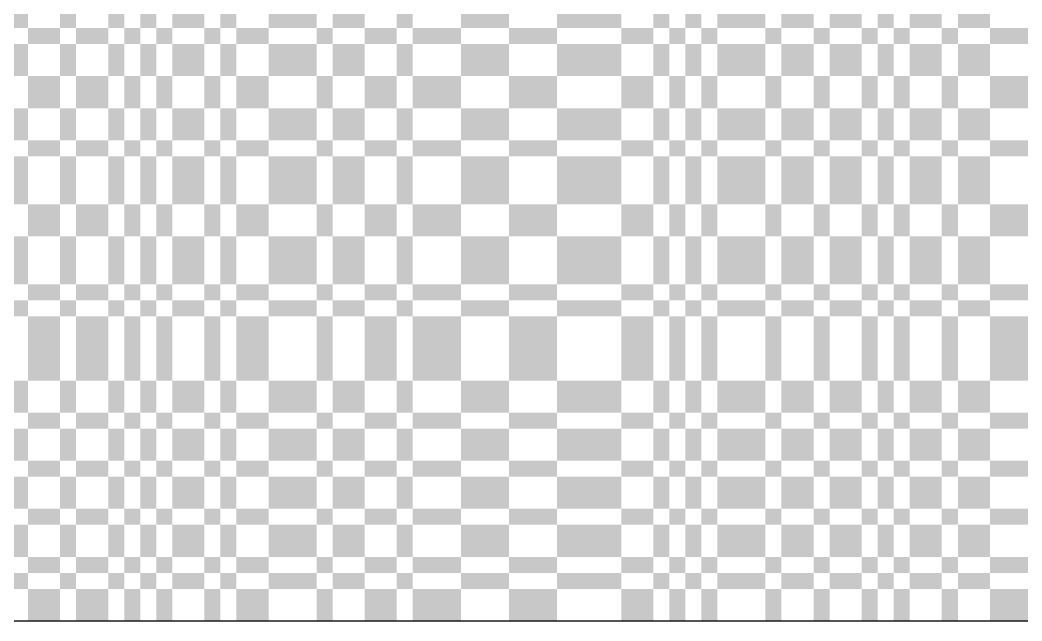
# Model space of a CAD drawing. Extents: x 0 to 10, y 0 to 10.
# Drawn here: x 6.25 to 7.5, y 1 to 1.75 of the extents above; entities that cross this region are included whole.
import ezdxf

# ---------------------------------------------------------------- set-up
doc = ezdxf.new("R2010")
doc.units = 0
doc.header["$MEASUREMENT"] = 0
doc.layers.add('CHROME', color=7, linetype='Continuous')
doc.layers.add('OUTLINE', color=7, linetype='Continuous')

msp = doc.modelspace()

# ---------------------------------------------------------------- linework, layer by layer
at = {"layer": 'CHROME'}
for points in [[(6.24, 1.74), (6.26, 1.74), (6.24, 1.76), (6.26, 1.76)], [(6.3, 1.74), (6.32, 1.74), (6.3, 1.76), (6.32, 1.76)], [(6.36, 1.74), (6.38, 1.74), (6.36, 1.76), (6.38, 1.76)], [(6.4, 1.74), (6.42, 1.74), (6.4, 1.76), (6.42, 1.76)], [(6.44, 1.74), (6.48, 1.74), (6.44, 1.76), (6.48, 1.76)], [(6.5, 1.74), (6.52, 1.74), (6.5, 1.76), (6.52, 1.76)], [(6.56, 1.74), (6.62, 1.74), (6.56, 1.76), (6.62, 1.76)], [(6.64, 1.74), (6.68, 1.74), (6.64, 1.76), (6.68, 1.76)], [(6.72, 1.74), (6.74, 1.74), (6.72, 1.76), (6.74, 1.76)], [(6.8, 1.74), (6.86, 1.74), (6.8, 1.76), (6.86, 1.76)], [(6.92, 1.74), (7, 1.74), (6.92, 1.76), (7, 1.76)], [(7.04, 1.74), (7.06, 1.74), (7.04, 1.76), (7.06, 1.76)], [(7.08, 1.74), (7.1, 1.74), (7.08, 1.76), (7.1, 1.76)], [(7.12, 1.74), (7.18, 1.74), (7.12, 1.76), (7.18, 1.76)], [(7.2, 1.74), (7.24, 1.74), (7.2, 1.76), (7.24, 1.76)], [(7.26, 1.74), (7.3, 1.74), (7.26, 1.76), (7.3, 1.76)], [(7.32, 1.74), (7.34, 1.74), (7.32, 1.76), (7.34, 1.76)], [(7.36, 1.74), (7.4, 1.74), (7.36, 1.76), (7.4, 1.76)], [(7.42, 1.74), (7.46, 1.74), (7.42, 1.76), (7.46, 1.76)], [(6.26, 1.72), (6.3, 1.72), (6.26, 1.74), (6.3, 1.74)], [(6.32, 1.72), (6.36, 1.72), (6.32, 1.74), (6.36, 1.74)], [(6.38, 1.72), (6.4, 1.72), (6.38, 1.74), (6.4, 1.74)], [(6.42, 1.72), (6.44, 1.72), (6.42, 1.74), (6.44, 1.74)], [(6.48, 1.72), (6.5, 1.72), (6.48, 1.74), (6.5, 1.74)], [(6.52, 1.72), (6.56, 1.72), (6.52, 1.74), (6.56, 1.74)], [(6.62, 1.72), (6.64, 1.72), (6.62, 1.74), (6.64, 1.74)], [(6.68, 1.72), (6.72, 1.72), (6.68, 1.74), (6.72, 1.74)], [(6.74, 1.72), (6.8, 1.72), (6.74, 1.74), (6.8, 1.74)], [(6.86, 1.72), (6.92, 1.72), (6.86, 1.74), (6.92, 1.74)], [(7, 1.72), (7.04, 1.72), (7, 1.74), (7.04, 1.74)], [(7.06, 1.72), (7.08, 1.72), (7.06, 1.74), (7.08, 1.74)], [(7.1, 1.72), (7.12, 1.72), (7.1, 1.74), (7.12, 1.74)], [(7.18, 1.72), (7.2, 1.72), (7.18, 1.74), (7.2, 1.74)], [(7.24, 1.72), (7.26, 1.72), (7.24, 1.74), (7.26, 1.74)], [(7.3, 1.72), (7.32, 1.72), (7.3, 1.74), (7.32, 1.74)], [(7.34, 1.72), (7.36, 1.72), (7.34, 1.74), (7.36, 1.74)], [(7.4, 1.72), (7.42, 1.72), (7.4, 1.74), (7.42, 1.74)], [(7.46, 1.72), (7.54, 1.72), (7.46, 1.74), (7.54, 1.74)], [(6.24, 1.68), (6.26, 1.68), (6.24, 1.72), (6.26, 1.72)], [(6.3, 1.68), (6.32, 1.68), (6.3, 1.72), (6.32, 1.72)], [(6.36, 1.68), (6.38, 1.68), (6.36, 1.72), (6.38, 1.72)], [(6.4, 1.68), (6.42, 1.68), (6.4, 1.72), (6.42, 1.72)], [(6.44, 1.68), (6.48, 1.68), (6.44, 1.72), (6.48, 1.72)], [(6.5, 1.68), (6.52, 1.68), (6.5, 1.72), (6.52, 1.72)], [(6.56, 1.68), (6.62, 1.68), (6.56, 1.72), (6.62, 1.72)], [(6.64, 1.68), (6.68, 1.68), (6.64, 1.72), (6.68, 1.72)], [(6.72, 1.68), (6.74, 1.68), (6.72, 1.72), (6.74, 1.72)], [(6.8, 1.68), (6.86, 1.68), (6.8, 1.72), (6.86, 1.72)], [(6.92, 1.68), (7, 1.68), (6.92, 1.72), (7, 1.72)], [(7.04, 1.68), (7.06, 1.68), (7.04, 1.72), (7.06, 1.72)], [(7.08, 1.68), (7.1, 1.68), (7.08, 1.72), (7.1, 1.72)], [(7.12, 1.68), (7.18, 1.68), (7.12, 1.72), (7.18, 1.72)], [(7.2, 1.68), (7.24, 1.68), (7.2, 1.72), (7.24, 1.72)], [(7.26, 1.68), (7.3, 1.68), (7.26, 1.72), (7.3, 1.72)], [(7.32, 1.68), (7.34, 1.68), (7.32, 1.72), (7.34, 1.72)], [(7.36, 1.68), (7.4, 1.68), (7.36, 1.72), (7.4, 1.72)], [(7.42, 1.68), (7.46, 1.68), (7.42, 1.72), (7.46, 1.72)], [(6.26, 1.64), (6.3, 1.64), (6.26, 1.68), (6.3, 1.68)], [(6.32, 1.64), (6.36, 1.64), (6.32, 1.68), (6.36, 1.68)], [(6.38, 1.64), (6.4, 1.64), (6.38, 1.68), (6.4, 1.68)], [(6.42, 1.64), (6.44, 1.64), (6.42, 1.68), (6.44, 1.68)], [(6.48, 1.64), (6.5, 1.64), (6.48, 1.68), (6.5, 1.68)], [(6.52, 1.64), (6.56, 1.64), (6.52, 1.68), (6.56, 1.68)], [(6.62, 1.64), (6.64, 1.64), (6.62, 1.68), (6.64, 1.68)], [(6.68, 1.64), (6.72, 1.64), (6.68, 1.68), (6.72, 1.68)], [(6.74, 1.64), (6.8, 1.64), (6.74, 1.68), (6.8, 1.68)], [(6.86, 1.64), (6.92, 1.64), (6.86, 1.68), (6.92, 1.68)], [(7, 1.64), (7.04, 1.64), (7, 1.68), (7.04, 1.68)], [(7.06, 1.64), (7.08, 1.64), (7.06, 1.68), (7.08, 1.68)], [(7.1, 1.64), (7.12, 1.64), (7.1, 1.68), (7.12, 1.68)], [(7.18, 1.64), (7.2, 1.64), (7.18, 1.68), (7.2, 1.68)], [(7.24, 1.64), (7.26, 1.64), (7.24, 1.68), (7.26, 1.68)], [(7.3, 1.64), (7.32, 1.64), (7.3, 1.68), (7.32, 1.68)], [(7.34, 1.64), (7.36, 1.64), (7.34, 1.68), (7.36, 1.68)], [(7.4, 1.64), (7.42, 1.64), (7.4, 1.68), (7.42, 1.68)], [(7.46, 1.64), (7.54, 1.64), (7.46, 1.68), (7.54, 1.68)], [(6.24, 1.6), (6.26, 1.6), (6.24, 1.64), (6.26, 1.64)], [(6.3, 1.6), (6.32, 1.6), (6.3, 1.64), (6.32, 1.64)], [(6.36, 1.6), (6.38, 1.6), (6.36, 1.64), (6.38, 1.64)], [(6.4, 1.6), (6.42, 1.6), (6.4, 1.64), (6.42, 1.64)], [(6.44, 1.6), (6.48, 1.6), (6.44, 1.64), (6.48, 1.64)], [(6.5, 1.6), (6.52, 1.6), (6.5, 1.64), (6.52, 1.64)], [(6.56, 1.6), (6.62, 1.6), (6.56, 1.64), (6.62, 1.64)], [(6.64, 1.6), (6.68, 1.6), (6.64, 1.64), (6.68, 1.64)], [(6.72, 1.6), (6.74, 1.6), (6.72, 1.64), (6.74, 1.64)], [(6.8, 1.6), (6.86, 1.6), (6.8, 1.64), (6.86, 1.64)], [(6.92, 1.6), (7, 1.6), (6.92, 1.64), (7, 1.64)], [(7.04, 1.6), (7.06, 1.6), (7.04, 1.64), (7.06, 1.64)], [(7.08, 1.6), (7.1, 1.6), (7.08, 1.64), (7.1, 1.64)], [(7.12, 1.6), (7.18, 1.6), (7.12, 1.64), (7.18, 1.64)], [(7.2, 1.6), (7.24, 1.6), (7.2, 1.64), (7.24, 1.64)], [(7.26, 1.6), (7.3, 1.6), (7.26, 1.64), (7.3, 1.64)], [(7.32, 1.6), (7.34, 1.6), (7.32, 1.64), (7.34, 1.64)], [(7.36, 1.6), (7.4, 1.6), (7.36, 1.64), (7.4, 1.64)], [(7.42, 1.6), (7.46, 1.6), (7.42, 1.64), (7.46, 1.64)], [(6.26, 1.58), (6.3, 1.58), (6.26, 1.6), (6.3, 1.6)], [(6.32, 1.58), (6.36, 1.58), (6.32, 1.6), (6.36, 1.6)], [(6.38, 1.58), (6.4, 1.58), (6.38, 1.6), (6.4, 1.6)], [(6.42, 1.58), (6.44, 1.58), (6.42, 1.6), (6.44, 1.6)], [(6.48, 1.58), (6.5, 1.58), (6.48, 1.6), (6.5, 1.6)], [(6.52, 1.58), (6.56, 1.58), (6.52, 1.6), (6.56, 1.6)], [(6.62, 1.58), (6.64, 1.58), (6.62, 1.6), (6.64, 1.6)], [(6.68, 1.58), (6.72, 1.58), (6.68, 1.6), (6.72, 1.6)], [(6.74, 1.58), (6.8, 1.58), (6.74, 1.6), (6.8, 1.6)], [(6.86, 1.58), (6.92, 1.58), (6.86, 1.6), (6.92, 1.6)], [(7, 1.58), (7.04, 1.58), (7, 1.6), (7.04, 1.6)], [(7.06, 1.58), (7.08, 1.58), (7.06, 1.6), (7.08, 1.6)], [(7.1, 1.58), (7.12, 1.58), (7.1, 1.6), (7.12, 1.6)], [(7.18, 1.58), (7.2, 1.58), (7.18, 1.6), (7.2, 1.6)], [(7.24, 1.58), (7.26, 1.58), (7.24, 1.6), (7.26, 1.6)], [(7.3, 1.58), (7.32, 1.58), (7.3, 1.6), (7.32, 1.6)], [(7.34, 1.58), (7.36, 1.58), (7.34, 1.6), (7.36, 1.6)], [(7.4, 1.58), (7.42, 1.58), (7.4, 1.6), (7.42, 1.6)], [(7.46, 1.58), (7.54, 1.58), (7.46, 1.6), (7.54, 1.6)], [(6.24, 1.52), (6.26, 1.52), (6.24, 1.58), (6.26, 1.58)], [(6.3, 1.52), (6.32, 1.52), (6.3, 1.58), (6.32, 1.58)], [(6.36, 1.52), (6.38, 1.52), (6.36, 1.58), (6.38, 1.58)], [(6.4, 1.52), (6.42, 1.52), (6.4, 1.58), (6.42, 1.58)], [(6.44, 1.52), (6.48, 1.52), (6.44, 1.58), (6.48, 1.58)], [(6.5, 1.52), (6.52, 1.52), (6.5, 1.58), (6.52, 1.58)], [(6.56, 1.52), (6.62, 1.52), (6.56, 1.58), (6.62, 1.58)], [(6.64, 1.52), (6.68, 1.52), (6.64, 1.58), (6.68, 1.58)], [(6.72, 1.52), (6.74, 1.52), (6.72, 1.58), (6.74, 1.58)], [(6.8, 1.52), (6.86, 1.52), (6.8, 1.58), (6.86, 1.58)], [(6.92, 1.52), (7, 1.52), (6.92, 1.58), (7, 1.58)], [(7.04, 1.52), (7.06, 1.52), (7.04, 1.58), (7.06, 1.58)], [(7.08, 1.52), (7.1, 1.52), (7.08, 1.58), (7.1, 1.58)], [(7.12, 1.52), (7.18, 1.52), (7.12, 1.58), (7.18, 1.58)], [(7.2, 1.52), (7.24, 1.52), (7.2, 1.58), (7.24, 1.58)], [(7.26, 1.52), (7.3, 1.52), (7.26, 1.58), (7.3, 1.58)], [(7.32, 1.52), (7.34, 1.52), (7.32, 1.58), (7.34, 1.58)], [(7.36, 1.52), (7.4, 1.52), (7.36, 1.58), (7.4, 1.58)], [(7.42, 1.52), (7.46, 1.52), (7.42, 1.58), (7.46, 1.58)], [(6.26, 1.48), (6.3, 1.48), (6.26, 1.52), (6.3, 1.52)], [(6.32, 1.48), (6.36, 1.48), (6.32, 1.52), (6.36, 1.52)], [(6.38, 1.48), (6.4, 1.48), (6.38, 1.52), (6.4, 1.52)], [(6.42, 1.48), (6.44, 1.48), (6.42, 1.52), (6.44, 1.52)], [(6.48, 1.48), (6.5, 1.48), (6.48, 1.52), (6.5, 1.52)], [(6.52, 1.48), (6.56, 1.48), (6.52, 1.52), (6.56, 1.52)], [(6.62, 1.48), (6.64, 1.48), (6.62, 1.52), (6.64, 1.52)], [(6.68, 1.48), (6.72, 1.48), (6.68, 1.52), (6.72, 1.52)], [(6.74, 1.48), (6.8, 1.48), (6.74, 1.52), (6.8, 1.52)], [(6.86, 1.48), (6.92, 1.48), (6.86, 1.52), (6.92, 1.52)], [(7, 1.48), (7.04, 1.48), (7, 1.52), (7.04, 1.52)], [(7.06, 1.48), (7.08, 1.48), (7.06, 1.52), (7.08, 1.52)], [(7.1, 1.48), (7.12, 1.48), (7.1, 1.52), (7.12, 1.52)], [(7.18, 1.48), (7.2, 1.48), (7.18, 1.52), (7.2, 1.52)], [(7.24, 1.48), (7.26, 1.48), (7.24, 1.52), (7.26, 1.52)], [(7.3, 1.48), (7.32, 1.48), (7.3, 1.52), (7.32, 1.52)], [(7.34, 1.48), (7.36, 1.48), (7.34, 1.52), (7.36, 1.52)], [(7.4, 1.48), (7.42, 1.48), (7.4, 1.52), (7.42, 1.52)], [(7.46, 1.48), (7.54, 1.48), (7.46, 1.52), (7.54, 1.52)], [(6.24, 1.42), (6.26, 1.42), (6.24, 1.48), (6.26, 1.48)], [(6.3, 1.42), (6.32, 1.42), (6.3, 1.48), (6.32, 1.48)], [(6.36, 1.42), (6.38, 1.42), (6.36, 1.48), (6.38, 1.48)], [(6.4, 1.42), (6.42, 1.42), (6.4, 1.48), (6.42, 1.48)], [(6.44, 1.42), (6.48, 1.42), (6.44, 1.48), (6.48, 1.48)], [(6.5, 1.42), (6.52, 1.42), (6.5, 1.48), (6.52, 1.48)], [(6.56, 1.42), (6.62, 1.42), (6.56, 1.48), (6.62, 1.48)], [(6.64, 1.42), (6.68, 1.42), (6.64, 1.48), (6.68, 1.48)], [(6.72, 1.42), (6.74, 1.42), (6.72, 1.48), (6.74, 1.48)], [(6.8, 1.42), (6.86, 1.42), (6.8, 1.48), (6.86, 1.48)], [(6.92, 1.42), (7, 1.42), (6.92, 1.48), (7, 1.48)], [(7.04, 1.42), (7.06, 1.42), (7.04, 1.48), (7.06, 1.48)], [(7.08, 1.42), (7.1, 1.42), (7.08, 1.48), (7.1, 1.48)], [(7.12, 1.42), (7.18, 1.42), (7.12, 1.48), (7.18, 1.48)], [(7.2, 1.42), (7.24, 1.42), (7.2, 1.48), (7.24, 1.48)], [(7.26, 1.42), (7.3, 1.42), (7.26, 1.48), (7.3, 1.48)], [(7.32, 1.42), (7.34, 1.42), (7.32, 1.48), (7.34, 1.48)], [(7.36, 1.42), (7.4, 1.42), (7.36, 1.48), (7.4, 1.48)], [(7.42, 1.42), (7.46, 1.42), (7.42, 1.48), (7.46, 1.48)], [(6.26, 1.4), (6.3, 1.4), (6.26, 1.42), (6.3, 1.42)], [(6.32, 1.4), (6.36, 1.4), (6.32, 1.42), (6.36, 1.42)], [(6.38, 1.4), (6.4, 1.4), (6.38, 1.42), (6.4, 1.42)], [(6.42, 1.4), (6.44, 1.4), (6.42, 1.42), (6.44, 1.42)], [(6.48, 1.4), (6.5, 1.4), (6.48, 1.42), (6.5, 1.42)], [(6.52, 1.4), (6.56, 1.4), (6.52, 1.42), (6.56, 1.42)], [(6.62, 1.4), (6.64, 1.4), (6.62, 1.42), (6.64, 1.42)], [(6.68, 1.4), (6.72, 1.4), (6.68, 1.42), (6.72, 1.42)], [(6.74, 1.4), (6.8, 1.4), (6.74, 1.42), (6.8, 1.42)], [(6.86, 1.4), (6.92, 1.4), (6.86, 1.42), (6.92, 1.42)], [(7, 1.4), (7.04, 1.4), (7, 1.42), (7.04, 1.42)], [(7.06, 1.4), (7.08, 1.4), (7.06, 1.42), (7.08, 1.42)], [(7.1, 1.4), (7.12, 1.4), (7.1, 1.42), (7.12, 1.42)], [(7.18, 1.4), (7.2, 1.4), (7.18, 1.42), (7.2, 1.42)], [(7.24, 1.4), (7.26, 1.4), (7.24, 1.42), (7.26, 1.42)], [(7.3, 1.4), (7.32, 1.4), (7.3, 1.42), (7.32, 1.42)], [(7.34, 1.4), (7.36, 1.4), (7.34, 1.42), (7.36, 1.42)], [(7.4, 1.4), (7.42, 1.4), (7.4, 1.42), (7.42, 1.42)], [(7.46, 1.4), (7.54, 1.4), (7.46, 1.42), (7.54, 1.42)], [(6.24, 1.38), (6.26, 1.38), (6.24, 1.4), (6.26, 1.4)], [(6.3, 1.38), (6.32, 1.38), (6.3, 1.4), (6.32, 1.4)], [(6.36, 1.38), (6.38, 1.38), (6.36, 1.4), (6.38, 1.4)], [(6.4, 1.38), (6.42, 1.38), (6.4, 1.4), (6.42, 1.4)], [(6.44, 1.38), (6.48, 1.38), (6.44, 1.4), (6.48, 1.4)], [(6.5, 1.38), (6.52, 1.38), (6.5, 1.4), (6.52, 1.4)], [(6.56, 1.38), (6.62, 1.38), (6.56, 1.4), (6.62, 1.4)], [(6.64, 1.38), (6.68, 1.38), (6.64, 1.4), (6.68, 1.4)], [(6.72, 1.38), (6.74, 1.38), (6.72, 1.4), (6.74, 1.4)], [(6.8, 1.38), (6.86, 1.38), (6.8, 1.4), (6.86, 1.4)], [(6.92, 1.38), (7, 1.38), (6.92, 1.4), (7, 1.4)], [(7.04, 1.38), (7.06, 1.38), (7.04, 1.4), (7.06, 1.4)], [(7.08, 1.38), (7.1, 1.38), (7.08, 1.4), (7.1, 1.4)], [(7.12, 1.38), (7.18, 1.38), (7.12, 1.4), (7.18, 1.4)], [(7.2, 1.38), (7.24, 1.38), (7.2, 1.4), (7.24, 1.4)], [(7.26, 1.38), (7.3, 1.38), (7.26, 1.4), (7.3, 1.4)], [(7.32, 1.38), (7.34, 1.38), (7.32, 1.4), (7.34, 1.4)], [(7.36, 1.38), (7.4, 1.38), (7.36, 1.4), (7.4, 1.4)], [(7.42, 1.38), (7.46, 1.38), (7.42, 1.4), (7.46, 1.4)], [(6.26, 1.3), (6.3, 1.3), (6.26, 1.38), (6.3, 1.38)], [(6.32, 1.3), (6.36, 1.3), (6.32, 1.38), (6.36, 1.38)], [(6.38, 1.3), (6.4, 1.3), (6.38, 1.38), (6.4, 1.38)], [(6.42, 1.3), (6.44, 1.3), (6.42, 1.38), (6.44, 1.38)], [(6.48, 1.3), (6.5, 1.3), (6.48, 1.38), (6.5, 1.38)], [(6.52, 1.3), (6.56, 1.3), (6.52, 1.38), (6.56, 1.38)], [(6.62, 1.3), (6.64, 1.3), (6.62, 1.38), (6.64, 1.38)], [(6.68, 1.3), (6.72, 1.3), (6.68, 1.38), (6.72, 1.38)], [(6.74, 1.3), (6.8, 1.3), (6.74, 1.38), (6.8, 1.38)], [(6.86, 1.3), (6.92, 1.3), (6.86, 1.38), (6.92, 1.38)], [(7, 1.3), (7.04, 1.3), (7, 1.38), (7.04, 1.38)], [(7.06, 1.3), (7.08, 1.3), (7.06, 1.38), (7.08, 1.38)], [(7.1, 1.3), (7.12, 1.3), (7.1, 1.38), (7.12, 1.38)], [(7.18, 1.3), (7.2, 1.3), (7.18, 1.38), (7.2, 1.38)], [(7.24, 1.3), (7.26, 1.3), (7.24, 1.38), (7.26, 1.38)], [(7.3, 1.3), (7.32, 1.3), (7.3, 1.38), (7.32, 1.38)], [(7.34, 1.3), (7.36, 1.3), (7.34, 1.38), (7.36, 1.38)], [(7.4, 1.3), (7.42, 1.3), (7.4, 1.38), (7.42, 1.38)], [(7.46, 1.3), (7.54, 1.3), (7.46, 1.38), (7.54, 1.38)], [(6.24, 1.26), (6.26, 1.26), (6.24, 1.3), (6.26, 1.3)], [(6.3, 1.26), (6.32, 1.26), (6.3, 1.3), (6.32, 1.3)], [(6.36, 1.26), (6.38, 1.26), (6.36, 1.3), (6.38, 1.3)], [(6.4, 1.26), (6.42, 1.26), (6.4, 1.3), (6.42, 1.3)], [(6.44, 1.26), (6.48, 1.26), (6.44, 1.3), (6.48, 1.3)], [(6.5, 1.26), (6.52, 1.26), (6.5, 1.3), (6.52, 1.3)], [(6.56, 1.26), (6.62, 1.26), (6.56, 1.3), (6.62, 1.3)], [(6.64, 1.26), (6.68, 1.26), (6.64, 1.3), (6.68, 1.3)], [(6.72, 1.26), (6.74, 1.26), (6.72, 1.3), (6.74, 1.3)], [(6.8, 1.26), (6.86, 1.26), (6.8, 1.3), (6.86, 1.3)], [(6.92, 1.26), (7, 1.26), (6.92, 1.3), (7, 1.3)], [(7.04, 1.26), (7.06, 1.26), (7.04, 1.3), (7.06, 1.3)], [(7.08, 1.26), (7.1, 1.26), (7.08, 1.3), (7.1, 1.3)], [(7.12, 1.26), (7.18, 1.26), (7.12, 1.3), (7.18, 1.3)], [(7.2, 1.26), (7.24, 1.26), (7.2, 1.3), (7.24, 1.3)], [(7.26, 1.26), (7.3, 1.26), (7.26, 1.3), (7.3, 1.3)], [(7.32, 1.26), (7.34, 1.26), (7.32, 1.3), (7.34, 1.3)], [(7.36, 1.26), (7.4, 1.26), (7.36, 1.3), (7.4, 1.3)], [(7.42, 1.26), (7.46, 1.26), (7.42, 1.3), (7.46, 1.3)], [(6.26, 1.24), (6.3, 1.24), (6.26, 1.26), (6.3, 1.26)], [(6.32, 1.24), (6.36, 1.24), (6.32, 1.26), (6.36, 1.26)], [(6.38, 1.24), (6.4, 1.24), (6.38, 1.26), (6.4, 1.26)], [(6.42, 1.24), (6.44, 1.24), (6.42, 1.26), (6.44, 1.26)], [(6.48, 1.24), (6.5, 1.24), (6.48, 1.26), (6.5, 1.26)], [(6.52, 1.24), (6.56, 1.24), (6.52, 1.26), (6.56, 1.26)], [(6.62, 1.24), (6.64, 1.24), (6.62, 1.26), (6.64, 1.26)], [(6.68, 1.24), (6.72, 1.24), (6.68, 1.26), (6.72, 1.26)], [(6.74, 1.24), (6.8, 1.24), (6.74, 1.26), (6.8, 1.26)], [(6.86, 1.24), (6.92, 1.24), (6.86, 1.26), (6.92, 1.26)], [(7, 1.24), (7.04, 1.24), (7, 1.26), (7.04, 1.26)], [(7.06, 1.24), (7.08, 1.24), (7.06, 1.26), (7.08, 1.26)], [(7.1, 1.24), (7.12, 1.24), (7.1, 1.26), (7.12, 1.26)], [(7.18, 1.24), (7.2, 1.24), (7.18, 1.26), (7.2, 1.26)], [(7.24, 1.24), (7.26, 1.24), (7.24, 1.26), (7.26, 1.26)], [(7.3, 1.24), (7.32, 1.24), (7.3, 1.26), (7.32, 1.26)], [(7.34, 1.24), (7.36, 1.24), (7.34, 1.26), (7.36, 1.26)], [(7.4, 1.24), (7.42, 1.24), (7.4, 1.26), (7.42, 1.26)], [(7.46, 1.24), (7.54, 1.24), (7.46, 1.26), (7.54, 1.26)], [(6.24, 1.2), (6.26, 1.2), (6.24, 1.24), (6.26, 1.24)], [(6.3, 1.2), (6.32, 1.2), (6.3, 1.24), (6.32, 1.24)], [(6.36, 1.2), (6.38, 1.2), (6.36, 1.24), (6.38, 1.24)], [(6.4, 1.2), (6.42, 1.2), (6.4, 1.24), (6.42, 1.24)], [(6.44, 1.2), (6.48, 1.2), (6.44, 1.24), (6.48, 1.24)], [(6.5, 1.2), (6.52, 1.2), (6.5, 1.24), (6.52, 1.24)], [(6.56, 1.2), (6.62, 1.2), (6.56, 1.24), (6.62, 1.24)], [(6.64, 1.2), (6.68, 1.2), (6.64, 1.24), (6.68, 1.24)], [(6.72, 1.2), (6.74, 1.2), (6.72, 1.24), (6.74, 1.24)], [(6.8, 1.2), (6.86, 1.2), (6.8, 1.24), (6.86, 1.24)], [(6.92, 1.2), (7, 1.2), (6.92, 1.24), (7, 1.24)], [(7.04, 1.2), (7.06, 1.2), (7.04, 1.24), (7.06, 1.24)], [(7.08, 1.2), (7.1, 1.2), (7.08, 1.24), (7.1, 1.24)], [(7.12, 1.2), (7.18, 1.2), (7.12, 1.24), (7.18, 1.24)], [(7.2, 1.2), (7.24, 1.2), (7.2, 1.24), (7.24, 1.24)], [(7.26, 1.2), (7.3, 1.2), (7.26, 1.24), (7.3, 1.24)], [(7.32, 1.2), (7.34, 1.2), (7.32, 1.24), (7.34, 1.24)], [(7.36, 1.2), (7.4, 1.2), (7.36, 1.24), (7.4, 1.24)], [(7.42, 1.2), (7.46, 1.2), (7.42, 1.24), (7.46, 1.24)], [(6.26, 1.18), (6.3, 1.18), (6.26, 1.2), (6.3, 1.2)], [(6.32, 1.18), (6.36, 1.18), (6.32, 1.2), (6.36, 1.2)], [(6.38, 1.18), (6.4, 1.18), (6.38, 1.2), (6.4, 1.2)], [(6.42, 1.18), (6.44, 1.18), (6.42, 1.2), (6.44, 1.2)], [(6.48, 1.18), (6.5, 1.18), (6.48, 1.2), (6.5, 1.2)], [(6.52, 1.18), (6.56, 1.18), (6.52, 1.2), (6.56, 1.2)], [(6.62, 1.18), (6.64, 1.18), (6.62, 1.2), (6.64, 1.2)], [(6.68, 1.18), (6.72, 1.18), (6.68, 1.2), (6.72, 1.2)], [(6.74, 1.18), (6.8, 1.18), (6.74, 1.2), (6.8, 1.2)], [(6.86, 1.18), (6.92, 1.18), (6.86, 1.2), (6.92, 1.2)], [(7, 1.18), (7.04, 1.18), (7, 1.2), (7.04, 1.2)], [(7.06, 1.18), (7.08, 1.18), (7.06, 1.2), (7.08, 1.2)], [(7.1, 1.18), (7.12, 1.18), (7.1, 1.2), (7.12, 1.2)], [(7.18, 1.18), (7.2, 1.18), (7.18, 1.2), (7.2, 1.2)], [(7.24, 1.18), (7.26, 1.18), (7.24, 1.2), (7.26, 1.2)], [(7.3, 1.18), (7.32, 1.18), (7.3, 1.2), (7.32, 1.2)], [(7.34, 1.18), (7.36, 1.18), (7.34, 1.2), (7.36, 1.2)], [(7.4, 1.18), (7.42, 1.18), (7.4, 1.2), (7.42, 1.2)], [(7.46, 1.18), (7.54, 1.18), (7.46, 1.2), (7.54, 1.2)], [(6.24, 1.14), (6.26, 1.14), (6.24, 1.18), (6.26, 1.18)], [(6.3, 1.14), (6.32, 1.14), (6.3, 1.18), (6.32, 1.18)], [(6.36, 1.14), (6.38, 1.14), (6.36, 1.18), (6.38, 1.18)], [(6.4, 1.14), (6.42, 1.14), (6.4, 1.18), (6.42, 1.18)], [(6.44, 1.14), (6.48, 1.14), (6.44, 1.18), (6.48, 1.18)], [(6.5, 1.14), (6.52, 1.14), (6.5, 1.18), (6.52, 1.18)], [(6.56, 1.14), (6.62, 1.14), (6.56, 1.18), (6.62, 1.18)], [(6.64, 1.14), (6.68, 1.14), (6.64, 1.18), (6.68, 1.18)], [(6.72, 1.14), (6.74, 1.14), (6.72, 1.18), (6.74, 1.18)], [(6.8, 1.14), (6.86, 1.14), (6.8, 1.18), (6.86, 1.18)], [(6.92, 1.14), (7, 1.14), (6.92, 1.18), (7, 1.18)], [(7.04, 1.14), (7.06, 1.14), (7.04, 1.18), (7.06, 1.18)], [(7.08, 1.14), (7.1, 1.14), (7.08, 1.18), (7.1, 1.18)], [(7.12, 1.14), (7.18, 1.14), (7.12, 1.18), (7.18, 1.18)], [(7.2, 1.14), (7.24, 1.14), (7.2, 1.18), (7.24, 1.18)], [(7.26, 1.14), (7.3, 1.14), (7.26, 1.18), (7.3, 1.18)], [(7.32, 1.14), (7.34, 1.14), (7.32, 1.18), (7.34, 1.18)], [(7.36, 1.14), (7.4, 1.14), (7.36, 1.18), (7.4, 1.18)], [(7.42, 1.14), (7.46, 1.14), (7.42, 1.18), (7.46, 1.18)], [(6.26, 1.12), (6.3, 1.12), (6.26, 1.14), (6.3, 1.14)], [(6.32, 1.12), (6.36, 1.12), (6.32, 1.14), (6.36, 1.14)], [(6.38, 1.12), (6.4, 1.12), (6.38, 1.14), (6.4, 1.14)], [(6.42, 1.12), (6.44, 1.12), (6.42, 1.14), (6.44, 1.14)], [(6.48, 1.12), (6.5, 1.12), (6.48, 1.14), (6.5, 1.14)], [(6.52, 1.12), (6.56, 1.12), (6.52, 1.14), (6.56, 1.14)], [(6.62, 1.12), (6.64, 1.12), (6.62, 1.14), (6.64, 1.14)], [(6.68, 1.12), (6.72, 1.12), (6.68, 1.14), (6.72, 1.14)], [(6.74, 1.12), (6.8, 1.12), (6.74, 1.14), (6.8, 1.14)], [(6.86, 1.12), (6.92, 1.12), (6.86, 1.14), (6.92, 1.14)], [(7, 1.12), (7.04, 1.12), (7, 1.14), (7.04, 1.14)], [(7.06, 1.12), (7.08, 1.12), (7.06, 1.14), (7.08, 1.14)], [(7.1, 1.12), (7.12, 1.12), (7.1, 1.14), (7.12, 1.14)], [(7.18, 1.12), (7.2, 1.12), (7.18, 1.14), (7.2, 1.14)], [(7.24, 1.12), (7.26, 1.12), (7.24, 1.14), (7.26, 1.14)], [(7.3, 1.12), (7.32, 1.12), (7.3, 1.14), (7.32, 1.14)], [(7.34, 1.12), (7.36, 1.12), (7.34, 1.14), (7.36, 1.14)], [(7.4, 1.12), (7.42, 1.12), (7.4, 1.14), (7.42, 1.14)], [(7.46, 1.12), (7.54, 1.12), (7.46, 1.14), (7.54, 1.14)], [(6.24, 1.08), (6.26, 1.08), (6.24, 1.12), (6.26, 1.12)], [(6.3, 1.08), (6.32, 1.08), (6.3, 1.12), (6.32, 1.12)], [(6.36, 1.08), (6.38, 1.08), (6.36, 1.12), (6.38, 1.12)], [(6.4, 1.08), (6.42, 1.08), (6.4, 1.12), (6.42, 1.12)], [(6.44, 1.08), (6.48, 1.08), (6.44, 1.12), (6.48, 1.12)], [(6.5, 1.08), (6.52, 1.08), (6.5, 1.12), (6.52, 1.12)], [(6.56, 1.08), (6.62, 1.08), (6.56, 1.12), (6.62, 1.12)], [(6.64, 1.08), (6.68, 1.08), (6.64, 1.12), (6.68, 1.12)], [(6.72, 1.08), (6.74, 1.08), (6.72, 1.12), (6.74, 1.12)], [(6.8, 1.08), (6.86, 1.08), (6.8, 1.12), (6.86, 1.12)], [(6.92, 1.08), (7, 1.08), (6.92, 1.12), (7, 1.12)], [(7.04, 1.08), (7.06, 1.08), (7.04, 1.12), (7.06, 1.12)], [(7.08, 1.08), (7.1, 1.08), (7.08, 1.12), (7.1, 1.12)], [(7.12, 1.08), (7.18, 1.08), (7.12, 1.12), (7.18, 1.12)], [(7.2, 1.08), (7.24, 1.08), (7.2, 1.12), (7.24, 1.12)], [(7.26, 1.08), (7.3, 1.08), (7.26, 1.12), (7.3, 1.12)], [(7.32, 1.08), (7.34, 1.08), (7.32, 1.12), (7.34, 1.12)], [(7.36, 1.08), (7.4, 1.08), (7.36, 1.12), (7.4, 1.12)], [(7.42, 1.08), (7.46, 1.08), (7.42, 1.12), (7.46, 1.12)], [(6.26, 1.06), (6.3, 1.06), (6.26, 1.08), (6.3, 1.08)], [(6.32, 1.06), (6.36, 1.06), (6.32, 1.08), (6.36, 1.08)], [(6.38, 1.06), (6.4, 1.06), (6.38, 1.08), (6.4, 1.08)], [(6.42, 1.06), (6.44, 1.06), (6.42, 1.08), (6.44, 1.08)], [(6.48, 1.06), (6.5, 1.06), (6.48, 1.08), (6.5, 1.08)], [(6.52, 1.06), (6.56, 1.06), (6.52, 1.08), (6.56, 1.08)], [(6.62, 1.06), (6.64, 1.06), (6.62, 1.08), (6.64, 1.08)], [(6.68, 1.06), (6.72, 1.06), (6.68, 1.08), (6.72, 1.08)], [(6.74, 1.06), (6.8, 1.06), (6.74, 1.08), (6.8, 1.08)], [(6.86, 1.06), (6.92, 1.06), (6.86, 1.08), (6.92, 1.08)], [(7, 1.06), (7.04, 1.06), (7, 1.08), (7.04, 1.08)], [(7.06, 1.06), (7.08, 1.06), (7.06, 1.08), (7.08, 1.08)], [(7.1, 1.06), (7.12, 1.06), (7.1, 1.08), (7.12, 1.08)], [(7.18, 1.06), (7.2, 1.06), (7.18, 1.08), (7.2, 1.08)], [(7.24, 1.06), (7.26, 1.06), (7.24, 1.08), (7.26, 1.08)], [(7.3, 1.06), (7.32, 1.06), (7.3, 1.08), (7.32, 1.08)], [(7.34, 1.06), (7.36, 1.06), (7.34, 1.08), (7.36, 1.08)], [(7.4, 1.06), (7.42, 1.06), (7.4, 1.08), (7.42, 1.08)], [(7.46, 1.06), (7.54, 1.06), (7.46, 1.08), (7.54, 1.08)], [(6.24, 1.04), (6.26, 1.04), (6.24, 1.06), (6.26, 1.06)], [(6.3, 1.04), (6.32, 1.04), (6.3, 1.06), (6.32, 1.06)], [(6.36, 1.04), (6.38, 1.04), (6.36, 1.06), (6.38, 1.06)], [(6.4, 1.04), (6.42, 1.04), (6.4, 1.06), (6.42, 1.06)], [(6.44, 1.04), (6.48, 1.04), (6.44, 1.06), (6.48, 1.06)], [(6.5, 1.04), (6.52, 1.04), (6.5, 1.06), (6.52, 1.06)], [(6.56, 1.04), (6.62, 1.04), (6.56, 1.06), (6.62, 1.06)], [(6.64, 1.04), (6.68, 1.04), (6.64, 1.06), (6.68, 1.06)], [(6.72, 1.04), (6.74, 1.04), (6.72, 1.06), (6.74, 1.06)], [(6.8, 1.04), (6.86, 1.04), (6.8, 1.06), (6.86, 1.06)], [(6.92, 1.04), (7, 1.04), (6.92, 1.06), (7, 1.06)], [(7.04, 1.04), (7.06, 1.04), (7.04, 1.06), (7.06, 1.06)], [(7.08, 1.04), (7.1, 1.04), (7.08, 1.06), (7.1, 1.06)], [(7.12, 1.04), (7.18, 1.04), (7.12, 1.06), (7.18, 1.06)], [(7.2, 1.04), (7.24, 1.04), (7.2, 1.06), (7.24, 1.06)], [(7.26, 1.04), (7.3, 1.04), (7.26, 1.06), (7.3, 1.06)], [(7.32, 1.04), (7.34, 1.04), (7.32, 1.06), (7.34, 1.06)], [(7.36, 1.04), (7.4, 1.04), (7.36, 1.06), (7.4, 1.06)], [(7.42, 1.04), (7.46, 1.04), (7.42, 1.06), (7.46, 1.06)], [(6.26, 1), (6.3, 1), (6.26, 1.04), (6.3, 1.04)], [(6.32, 1), (6.36, 1), (6.32, 1.04), (6.36, 1.04)], [(6.38, 1), (6.4, 1), (6.38, 1.04), (6.4, 1.04)], [(6.42, 1), (6.44, 1), (6.42, 1.04), (6.44, 1.04)], [(6.48, 1), (6.5, 1), (6.48, 1.04), (6.5, 1.04)], [(6.52, 1), (6.56, 1), (6.52, 1.04), (6.56, 1.04)], [(6.62, 1), (6.64, 1), (6.62, 1.04), (6.64, 1.04)], [(6.68, 1), (6.72, 1), (6.68, 1.04), (6.72, 1.04)], [(6.74, 1), (6.8, 1), (6.74, 1.04), (6.8, 1.04)], [(6.86, 1), (6.92, 1), (6.86, 1.04), (6.92, 1.04)], [(7, 1), (7.04, 1), (7, 1.04), (7.04, 1.04)], [(7.06, 1), (7.08, 1), (7.06, 1.04), (7.08, 1.04)], [(7.1, 1), (7.12, 1), (7.1, 1.04), (7.12, 1.04)], [(7.18, 1), (7.2, 1), (7.18, 1.04), (7.2, 1.04)], [(7.24, 1), (7.26, 1), (7.24, 1.04), (7.26, 1.04)], [(7.3, 1), (7.32, 1), (7.3, 1.04), (7.32, 1.04)], [(7.34, 1), (7.36, 1), (7.34, 1.04), (7.36, 1.04)], [(7.4, 1), (7.42, 1), (7.4, 1.04), (7.42, 1.04)], [(7.46, 1), (7.54, 1), (7.46, 1.04), (7.54, 1.04)]]:
    msp.add_solid(points, dxfattribs=at)
at = {"layer": 'OUTLINE'}
msp.add_line((1, 1), (9, 1), dxfattribs=at)

doc.saveas('drawing.dxf')
